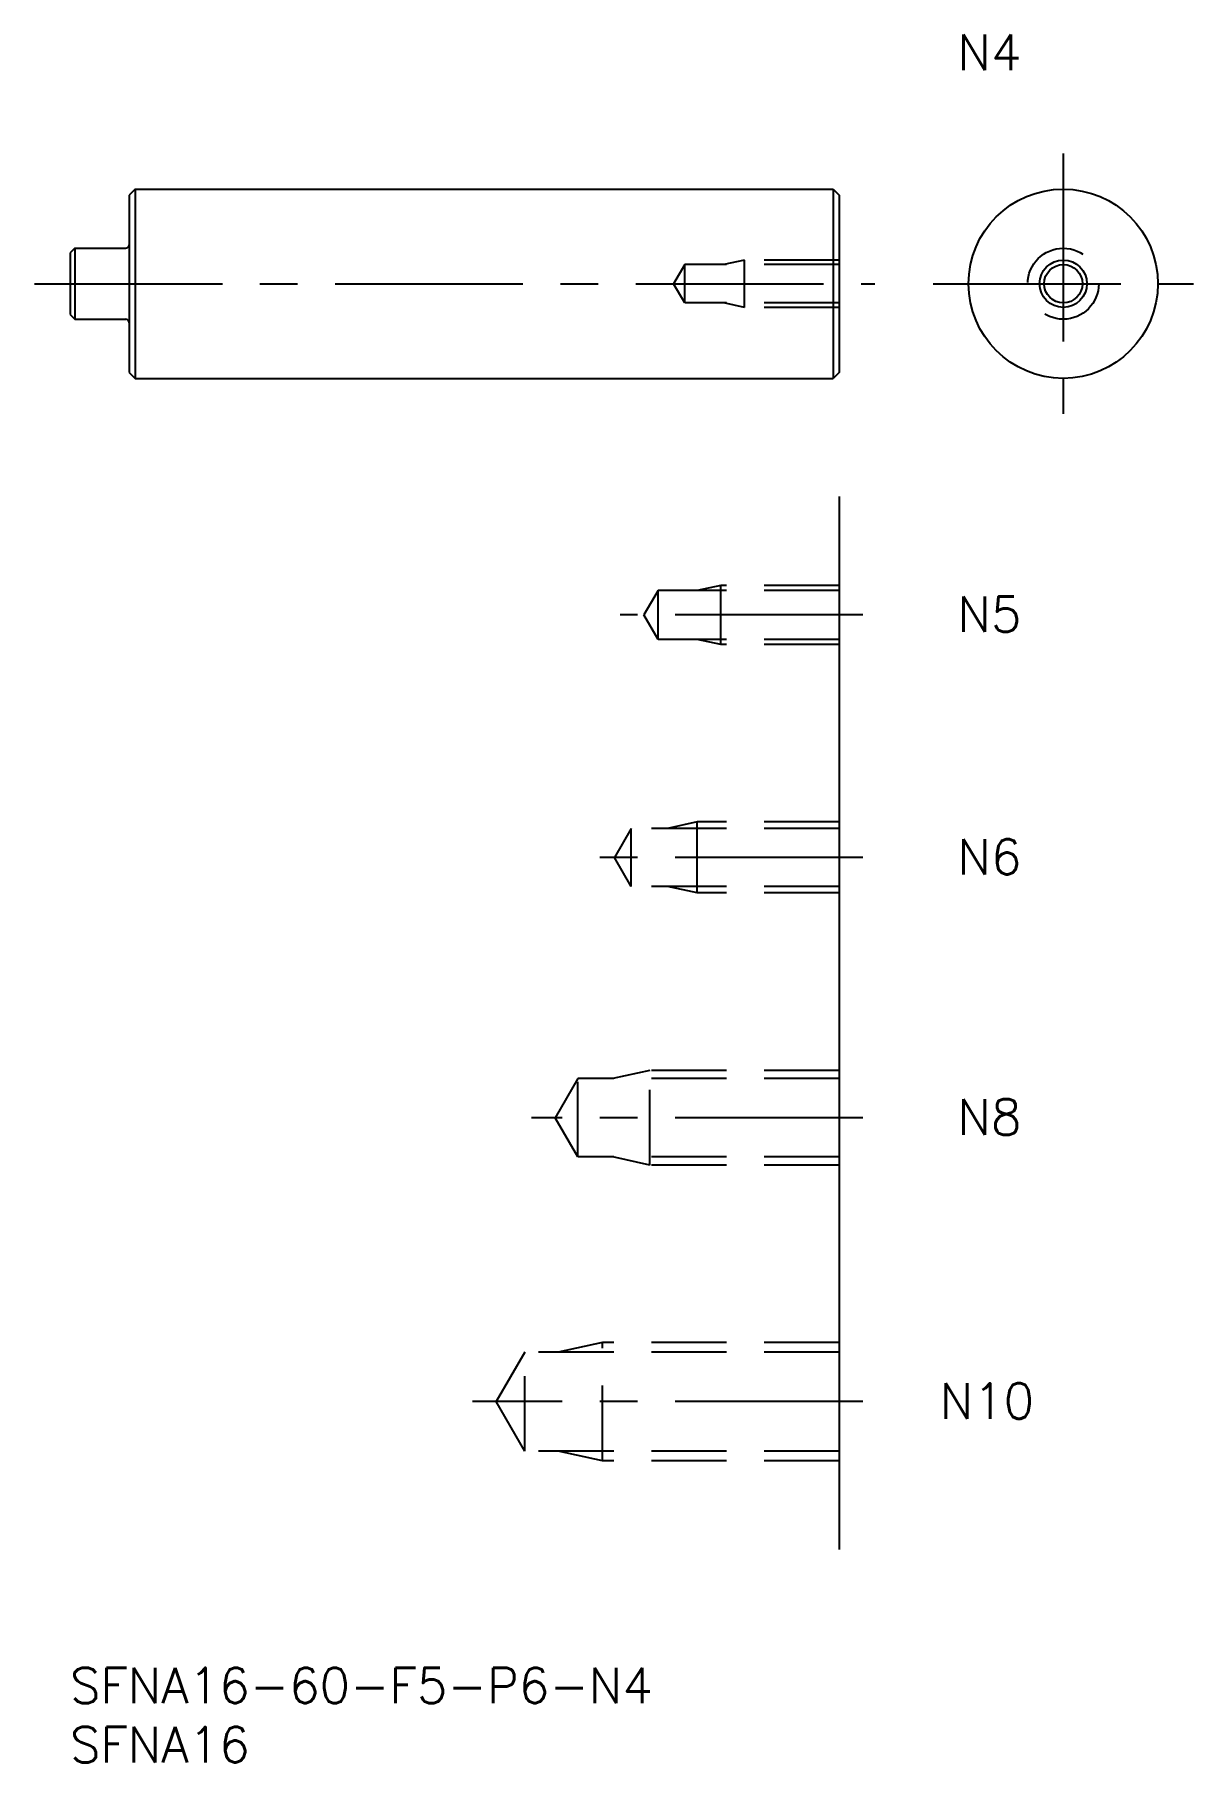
# Model space of a CAD drawing. Extents: x -3 to 95, y -8 to 138.
import ezdxf

# ---------------------------------------------------------------- set-up
doc = ezdxf.new("R2010")
doc.units = 0
doc.header["$LTSCALE"] = 0.5
doc.linetypes.add('CENTER', pattern=[50.8, 31.75, -6.35, 6.35, -6.35])
doc.linetypes.add('DASHED', pattern=[19.05, 12.7, -6.35])
for name, color, linetype in [('MSM_CENTER', 1, 'CENTER'), ('MSM_CONTINUOUS', 7, 'CONTINUOUS'), ('MSM_DASHED', 4, 'DASHED'), ('MSM_NARROW', 5, 'CONTINUOUS'), ('MSM_PART_NUMBER', 7, 'CONTINUOUS')]:
    doc.layers.add(name, color=color, linetype=linetype)
doc.styles.get("Standard").update_dxf_attribs({"font": 'txt.shx', "height": 3, "bigfont": 'bigfont.shx'})

# ---------------------------------------------------------------- blocks, each defined once
blk = doc.blocks.new('*U4')
at = {"layer": 'MSM_PART_NUMBER'}
blk.add_text('SFNA16-60-F5-P6-N4', height=3, dxfattribs=at).set_placement((0, -3))
blk = doc.blocks.new('*U5')
at = {"layer": 'MSM_PART_NUMBER'}
blk.add_text('SFNA16', height=3, dxfattribs=at).set_placement((0, -8))
blk = doc.blocks.new('*U6')
at = {"layer": 'MSM_PART_NUMBER'}
blk.add_text('N10', height=3, dxfattribs=at).set_placement((73.5, 21.06))
blk = doc.blocks.new('*U7')
at = {"layer": 'MSM_PART_NUMBER'}
blk.add_text('N8', height=3, dxfattribs=at).set_placement((75, 45.06))
blk = doc.blocks.new('*U8')
at = {"layer": 'MSM_PART_NUMBER'}
blk.add_text('N6', height=3, dxfattribs=at).set_placement((75, 67.06))
blk = doc.blocks.new('*U9')
at = {"layer": 'MSM_PART_NUMBER'}
blk.add_text('N5', height=3, dxfattribs=at).set_placement((75, 87.56))
blk = doc.blocks.new('*U10')
at = {"layer": 'MSM_PART_NUMBER'}
blk.add_text('N4', height=3, dxfattribs=at).set_placement((75, 135.06))

msp = doc.modelspace()

# ---------------------------------------------------------------- linework, layer by layer
at = {"layer": 'MSM_CENTER'}
for p, q in [((83.93, 128), (83.93, 106)), ((-3, 117), (68, 117)), ((72.93, 117), (94.93, 117)), ((67, 89), (46.5, 89)), ((67, 68.5), (44, 68.5)), ((67, 46.5), (39, 46.5)), ((67, 22.5), (34, 22.5))]:
    msp.add_line(p, q, dxfattribs=at)
at = {"layer": 'MSM_CONTINUOUS'}
for p, q in [((5.5, 125), (5, 124.5)), ((5, 124.5), (5, 109.5)), ((5.5, 125), (5.5, 109)), ((5.5, 125), (64.5, 125)), ((64.5, 125), (64.5, 109)), ((64.5, 125), (65, 124.5)), ((65, 124.5), (65, 109.5)), ((0.4, 120), (0, 119.6)), ((0.4, 120), (0.4, 114)), ((0.4, 120), (4.7, 120)), ((0, 119.6), (0, 114.4)), ((0, 114.4), (0.4, 114)), ((0.4, 114), (4.7, 114)), ((5, 109.5), (5.5, 109)), ((5.5, 109), (64.5, 109)), ((65, 109.5), (64.5, 109)), ((65, 99), (65, 10))]:
    msp.add_line(p, q, dxfattribs=at)
for radius in [8, 1.62]:
    msp.add_circle((83.93, 117), radius, dxfattribs=at)
for centre, start, end in [((4.7, 120.3), 270, 0), ((4.7, 113.7), 0, 90)]:
    msp.add_arc(centre, 0.3, start, end, dxfattribs=at)
at = {"layer": 'MSM_DASHED'}
for p, q in [((51.94, 118.62), (51, 117)), ((65, 118.62), (51.94, 118.62)), ((51.94, 115.38), (51.94, 118.62)), ((57, 119), (55.25, 118.62)), ((65, 119), (57, 119)), ((57, 115), (57, 119)), ((51.94, 115.38), (51, 117)), ((65, 115.38), (51.94, 115.38)), ((57, 115), (55.25, 115.38)), ((65, 115), (57, 115)), ((49.69, 91.07), (48.5, 89)), ((65, 91.07), (49.69, 91.07)), ((49.69, 86.93), (49.69, 91.07)), ((55, 91.5), (53, 91.07)), ((65, 91.5), (55, 91.5)), ((55, 86.5), (55, 91.5)), ((49.69, 86.93), (48.5, 89)), ((65, 86.93), (49.69, 86.93)), ((55, 86.5), (53, 86.93)), ((65, 86.5), (55, 86.5)), ((47.42, 70.96), (46, 68.5)), ((65, 70.96), (47.42, 70.96)), ((47.42, 66.04), (47.42, 70.96)), ((53, 71.5), (50.5, 70.96)), ((65, 71.5), (53, 71.5)), ((53, 65.5), (53, 71.5)), ((47.42, 66.04), (46, 68.5)), ((65, 66.04), (47.42, 66.04)), ((53, 65.5), (50.5, 66.04)), ((65, 65.5), (53, 65.5)), ((42.92, 49.82), (41, 46.5)), ((42.92, 43.18), (42.92, 49.82)), ((65, 49.82), (42.92, 49.82)), ((49, 50.5), (45.87, 49.82)), ((49, 42.5), (49, 50.5)), ((65, 50.5), (49, 50.5)), ((42.92, 43.18), (41, 46.5)), ((65, 43.18), (42.92, 43.18)), ((49, 42.5), (45.87, 43.18)), ((65, 42.5), (49, 42.5)), ((38.42, 26.69), (36, 22.5)), ((38.42, 18.31), (38.42, 26.69)), ((65, 26.69), (38.42, 26.69)), ((45, 27.5), (41.25, 26.69)), ((45, 17.5), (45, 27.5)), ((65, 27.5), (45, 27.5)), ((38.42, 18.31), (36, 22.5)), ((65, 18.31), (38.42, 18.31)), ((45, 17.5), (41.25, 18.31)), ((65, 17.5), (45, 17.5))]:
    msp.add_line(p, q, dxfattribs=at)
msp.add_circle((83.93, 117), 3, dxfattribs=at)
at = {"layer": 'MSM_NARROW'}
msp.add_circle((83.93, 117), 2, dxfattribs=at)

# ---------------------------------------------------------------- block references
at = {"layer": 'MSM_CONTINUOUS'}
for name in ['*U10', '*U9', '*U8', '*U7', '*U6', '*U4', '*U5']:
    msp.add_blockref(name, (0, 0), dxfattribs=at)

doc.saveas('drawing.dxf')
